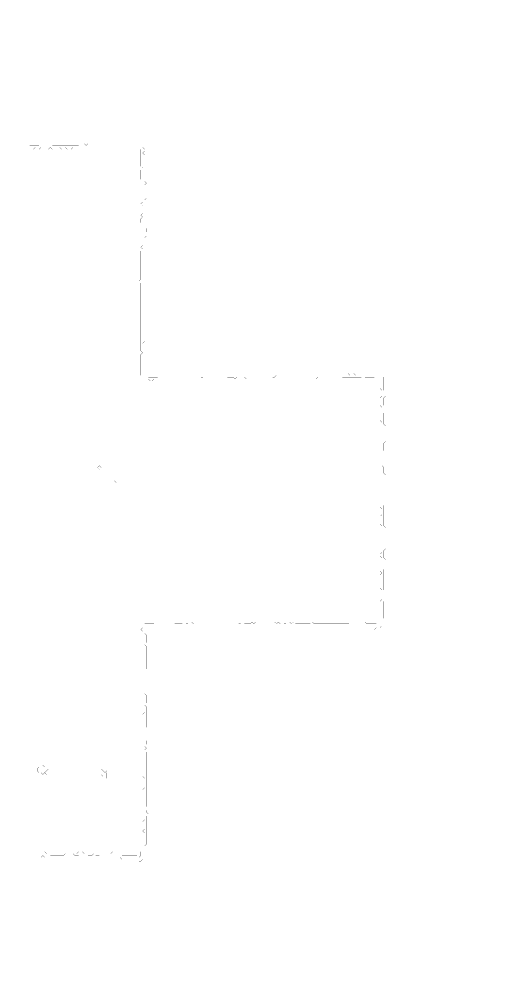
# Model space of a CAD drawing. Header units: metres. Extents: x 0 to 4857, y -4857 to 0.
# Drawn here: x 2428 to 4857, y -4857 to 0 of the extents above; entities that cross this region are included whole.
import ezdxf

# ---------------------------------------------------------------- set-up
doc = ezdxf.new("R2010")
doc.units = ezdxf.units.M
doc.layers.add('conductor', color=1, linetype='Continuous')
doc.layers.add('substrate', color=5, linetype='Continuous')

msp = doc.modelspace()

# ---------------------------------------------------------------- linework, layer by layer
at = {"layer": 'conductor', "const_width": 0.5}
msp.add_lwpolyline([(2423.5, -4210.2), (2433, -4210.2), (2442.5, -4200.7), (2452, -4200.7), (2461.5, -4200.7), (2471, -4210.2), (2480.5, -4210.2), (2490, -4210.2), (2499.5, -4200.7), (2509, -4200.7), (2518.5, -4200.7), (2528, -4200.7), (2537.5, -4200.7), (2547, -4210.2), (2556.6, -4200.7), (2566.1, -4210.2), (2575.6, -4210.2), (2585.1, -4200.7), (2594.6, -4200.7), (2604.1, -4200.7), (2613.6, -4200.7), (2623.1, -4200.7), (2632.6, -4200.7), (2642.1, -4200.7), (2651.6, -4200.7), (2661.1, -4200.7), (2670.6, -4200.7), (2680.1, -4200.7), (2689.6, -4200.7), (2699.1, -4200.7), (2708.6, -4200.7), (2718.1, -4210.2), (2727.6, -4200.7), (2737.1, -4210.2), (2746.6, -4200.7), (2756.1, -4210.2), (2756.1, -4219.7), (2765.6, -4210.2), (2775.1, -4219.7), (2784.6, -4219.7), (2794.1, -4219.7), (2803.7, -4210.2), (2813.2, -4219.7), (2822.7, -4219.7), (2832.2, -4219.7), (2841.7, -4210.2), (2851.2, -4210.2), (2860.7, -4210.2), (2870.2, -4210.2), (2879.7, -4210.2), (2889.2, -4210.2), (2898.7, -4200.7), (2908.2, -4210.2), (2917.7, -4210.2), (2927.2, -4210.2), (2936.7, -4210.2), (2946.2, -4219.7), (2955.7, -4219.7), (2965.2, -4219.7), (2974.7, -4219.7), (2984.2, -4219.7), (2993.7, -4219.7), (3003.2, -4219.7), (3012.7, -4219.7), (3022.2, -4219.7), (3031.7, -4229.2), (3041.2, -4219.7), (3041.2, -4210.2), (3041.2, -4200.7), (3050.8, -4191.2), (3050.8, -4181.7), (3050.8, -4172.2), (3050.8, -4162.7), (3050.8, -4153.2), (3050.8, -4143.7), (3050.8, -4134.2), (3050.8, -4124.7), (3050.8, -4115.2), (3060.3, -4105.7), (3050.8, -4096.2), (3060.3, -4086.7), (3050.8, -4077.2), (3050.8, -4067.7), (3050.8, -4058.2), (3050.8, -4048.7), (3060.3, -4039.2), (3060.3, -4029.7), (3060.3, -4020.2), (3060.3, -4010.6), (3060.3, -4001.1), (3060.3, -3991.6), (3060.3, -3982.1), (3060.3, -3972.6), (3060.3, -3963.1), (3050.8, -3953.6), (3050.8, -3944.1), (3050.8, -3934.6), (3050.8, -3925.1), (3050.8, -3915.6), (3050.8, -3906.1), (3050.8, -3896.6), (3050.8, -3887.1), (3060.3, -3877.6), (3060.3, -3868.1), (3060.3, -3858.6), (3060.3, -3849.1), (3060.3, -3839.6), (3060.3, -3830.1), (3050.8, -3820.6), (3050.8, -3811.1), (3060.3, -3801.6), (3060.3, -3792.1), (3050.8, -3782.6), (3050.8, -3773.1), (3050.8, -3763.5), (3050.8, -3754), (3050.8, -3744.5), (3050.8, -3735), (3050.8, -3725.5), (3050.8, -3716), (3050.8, -3706.5), (3050.8, -3697), (3050.8, -3687.5), (3050.8, -3678), (3050.8, -3668.5), (3050.8, -3659), (3050.8, -3649.5), (3050.8, -3640), (3050.8, -3630.5), (3050.8, -3621), (3041.2, -3611.5), (3050.8, -3602), (3050.8, -3592.5), (3050.8, -3583), (3050.8, -3573.5), (3050.8, -3564), (3050.8, -3554.5), (3050.8, -3545), (3050.8, -3535.5), (3050.8, -3525.9), (3050.8, -3516.4), (3050.8, -3506.9), (3060.3, -3497.4), (3050.8, -3487.9), (3050.8, -3478.4), (3050.8, -3468.9), (3050.8, -3459.4), (3050.8, -3449.9), (3050.8, -3440.4), (3050.8, -3430.9), (3050.8, -3421.4), (3050.8, -3411.9), (3050.8, -3402.4), (3050.8, -3392.9), (3050.8, -3383.4), (3050.8, -3373.9), (3041.2, -3364.4), (3050.8, -3354.9), (3050.8, -3345.4), (3050.8, -3335.9), (3050.8, -3326.4), (3050.8, -3316.9), (3050.8, -3307.4), (3050.8, -3297.9), (3050.8, -3288.4), (3050.8, -3278.8), (3050.8, -3269.3), (3050.8, -3259.8), (3050.8, -3250.3), (3050.8, -3240.8), (3050.8, -3231.3), (3050.8, -3221.8), (3050.8, -3212.3), (3050.8, -3202.8), (3050.8, -3193.3), (3050.8, -3183.8), (3050.8, -3174.3), (3050.8, -3164.8), (3050.8, -3155.3), (3050.8, -3145.8), (3050.8, -3136.3), (3050.8, -3126.8), (3050.8, -3117.3), (3050.8, -3107.8), (3050.8, -3098.3), (3050.8, -3088.8), (3041.2, -3079.3), (3050.8, -3069.8), (3050.8, -3060.3), (3060.3, -3050.8), (3069.8, -3050.8), (3079.3, -3050.8), (3088.8, -3050.8), (3098.3, -3050.8), (3107.8, -3050.8), (3117.3, -3041.2), (3126.8, -3041.2), (3136.3, -3050.8), (3145.8, -3041.2), (3155.3, -3041.2), (3164.8, -3041.2), (3174.3, -3041.2), (3183.8, -3041.2), (3193.3, -3041.2), (3202.8, -3041.2), (3212.3, -3050.8), (3221.8, -3050.8), (3231.3, -3050.8), (3240.8, -3050.8), (3250.3, -3050.8), (3259.8, -3041.2), (3269.3, -3050.8), (3278.8, -3050.8), (3288.4, -3041.2), (3297.9, -3041.2), (3307.4, -3050.8), (3316.9, -3041.2), (3326.4, -3041.2), (3335.9, -3041.2), (3345.4, -3041.2), (3354.9, -3041.2), (3364.4, -3041.2), (3373.9, -3041.2), (3383.4, -3041.2), (3392.9, -3041.2), (3402.4, -3041.2), (3411.9, -3041.2), (3421.4, -3041.2), (3430.9, -3041.2), (3440.4, -3041.2), (3449.9, -3041.2), (3459.4, -3050.8), (3468.9, -3041.2), (3478.4, -3041.2), (3487.9, -3041.2), (3497.4, -3041.2), (3506.9, -3041.2), (3516.4, -3050.8), (3525.9, -3041.2), (3535.5, -3050.8), (3545, -3050.8), (3554.5, -3041.2), (3564, -3050.8), (3573.5, -3050.8), (3583, -3050.8), (3592.5, -3050.8), (3602, -3041.2), (3611.5, -3050.8), (3621, -3041.2), (3630.5, -3041.2), (3640, -3041.2), (3649.5, -3041.2), (3659, -3041.2), (3668.5, -3041.2), (3678, -3041.2), (3687.5, -3041.2), (3697, -3041.2), (3706.5, -3041.2), (3716, -3041.2), (3725.5, -3050.8), (3735, -3041.2), (3744.5, -3050.8), (3754, -3041.2), (3763.5, -3050.8), (3773.1, -3050.8), (3782.6, -3041.2), (3792.1, -3041.2), (3801.6, -3050.8), (3811.1, -3041.2), (3820.6, -3050.8), (3830.1, -3050.8), (3839.6, -3050.8), (3849.1, -3050.8), (3858.6, -3050.8), (3868.1, -3050.8), (3877.6, -3050.8), (3887.1, -3050.8), (3896.6, -3050.8), (3906.1, -3041.2), (3915.6, -3050.8), (3925.1, -3050.8), (3934.6, -3050.8), (3944.1, -3050.8), (3953.6, -3050.8), (3963.1, -3050.8), (3972.6, -3050.8), (3982.1, -3050.8), (3991.6, -3050.8), (4001.1, -3050.8), (4010.6, -3050.8), (4020.2, -3050.8), (4029.7, -3050.8), (4039.2, -3050.8), (4048.7, -3050.8), (4058.2, -3050.8), (4067.7, -3050.8), (4077.2, -3050.8), (4086.7, -3050.8), (4096.2, -3041.2), (4105.7, -3041.2), (4115.2, -3041.2), (4124.7, -3041.2), (4134.2, -3041.2), (4143.7, -3041.2), (4153.2, -3041.2), (4162.7, -3041.2), (4172.2, -3041.2), (4181.7, -3050.8), (4191.2, -3050.8), (4200.7, -3050.8), (4210.2, -3050.8), (4219.7, -3050.8), (4229.2, -3050.8), (4238.7, -3041.2), (4248.2, -3031.7), (4248.2, -3022.2), (4248.2, -3012.7), (4248.2, -3003.2), (4248.2, -2993.7), (4248.2, -2984.2), (4248.2, -2974.7), (4248.2, -2965.2), (4248.2, -2955.7), (4248.2, -2946.2), (4248.2, -2936.7), (4257.8, -2927.2), (4257.8, -2917.7), (4257.8, -2908.2), (4257.8, -2898.7), (4257.8, -2889.2), (4257.8, -2879.7), (4248.2, -2870.2), (4248.2, -2860.7), (4248.2, -2851.2), (4248.2, -2841.7), (4248.2, -2832.2), (4248.2, -2822.7), (4248.2, -2813.2), (4248.2, -2803.7), (4257.8, -2794.1), (4248.2, -2784.6), (4257.8, -2775.1), (4257.8, -2765.6), (4257.8, -2756.1), (4257.8, -2746.6), (4257.8, -2737.1), (4257.8, -2727.6), (4257.8, -2718.1), (4248.2, -2708.6), (4248.2, -2699.1), (4257.8, -2689.6), (4257.8, -2680.1), (4257.8, -2670.6), (4257.8, -2661.1), (4257.8, -2651.6), (4257.8, -2642.1), (4257.8, -2632.6), (4257.8, -2623.1), (4257.8, -2613.6), (4257.8, -2604.1), (4257.8, -2594.6), (4257.8, -2585.1), (4257.8, -2575.6), (4257.8, -2566.1), (4257.8, -2556.6), (4248.2, -2547), (4248.2, -2537.5), (4248.2, -2528), (4248.2, -2518.5), (4248.2, -2509), (4257.8, -2499.5), (4257.8, -2490), (4257.8, -2480.5), (4257.8, -2471), (4248.2, -2461.5), (4257.8, -2452), (4257.8, -2442.5), (4257.8, -2433), (4257.8, -2423.5), (4257.8, -2414), (4257.8, -2404.5), (4257.8, -2395), (4257.8, -2385.5), (4257.8, -2376), (4257.8, -2366.5), (4257.8, -2357), (4257.8, -2347.5), (4257.8, -2338), (4257.8, -2328.5), (4257.8, -2319), (4257.8, -2309.4), (4257.8, -2299.9), (4257.8, -2290.4), (4248.2, -2280.9), (4248.2, -2271.4), (4248.2, -2261.9), (4248.2, -2252.4), (4248.2, -2242.9), (4248.2, -2233.4), (4238.7, -2223.9), (4248.2, -2214.4), (4248.2, -2204.9), (4248.2, -2195.4), (4248.2, -2185.9), (4248.2, -2176.4), (4248.2, -2166.9), (4248.2, -2157.4), (4248.2, -2147.9), (4248.2, -2138.4), (4257.8, -2128.9), (4257.8, -2119.4), (4257.8, -2109.9), (4257.8, -2100.4), (4257.8, -2090.9), (4257.8, -2081.4), (4257.8, -2071.9), (4257.8, -2062.3), (4257.8, -2052.8), (4257.8, -2043.3), (4257.8, -2033.8), (4248.2, -2024.3), (4248.2, -2014.8), (4248.2, -2005.3), (4248.2, -1995.8), (4257.8, -1986.3), (4257.8, -1976.8), (4257.8, -1967.3), (4257.8, -1957.8), (4248.2, -1948.3), (4248.2, -1938.8), (4248.2, -1929.3), (4248.2, -1919.8), (4248.2, -1910.3), (4257.8, -1900.8), (4257.8, -1891.3), (4257.8, -1881.8), (4257.8, -1872.3), (4248.2, -1862.8), (4248.2, -1853.3), (4248.2, -1843.8), (4248.2, -1834.3), (4248.2, -1824.8), (4248.2, -1815.2), (4238.7, -1805.7), (4229.2, -1796.2), (4219.7, -1805.7), (4210.2, -1805.7), (4200.7, -1805.7), (4191.2, -1805.7), (4181.7, -1805.7), (4172.2, -1805.7), (4162.7, -1815.2), (4153.2, -1805.7), (4143.7, -1805.7), (4134.2, -1805.7), (4124.7, -1805.7), (4115.2, -1805.7), (4105.7, -1805.7), (4096.2, -1805.7), (4086.7, -1805.7), (4077.2, -1805.7), (4067.7, -1805.7), (4058.2, -1805.7), (4048.7, -1815.2), (4039.2, -1815.2), (4029.7, -1815.2), (4020.2, -1815.2), (4010.6, -1815.2), (4001.1, -1815.2), (3991.6, -1815.2), (3982.1, -1815.2), (3972.6, -1815.2), (3963.1, -1815.2), (3953.6, -1815.2), (3944.1, -1815.2), (3934.6, -1805.7), (3925.1, -1815.2), (3915.6, -1815.2), (3906.1, -1815.2), (3896.6, -1815.2), (3887.1, -1815.2), (3877.6, -1815.2), (3868.1, -1815.2), (3858.6, -1815.2), (3849.1, -1815.2), (3839.6, -1815.2), (3830.1, -1815.2), (3820.6, -1815.2), (3811.1, -1815.2), (3801.6, -1815.2), (3792.1, -1815.2), (3782.6, -1815.2), (3773.1, -1815.2), (3763.5, -1815.2), (3754, -1815.2), (3744.5, -1815.2), (3735, -1815.2), (3725.5, -1815.2), (3716, -1815.2), (3706.5, -1815.2), (3697, -1815.2), (3687.5, -1815.2), (3678, -1815.2), (3668.5, -1815.2), (3659, -1815.2), (3649.5, -1815.2), (3640, -1815.2), (3630.5, -1815.2), (3621, -1815.2), (3611.5, -1815.2), (3602, -1815.2), (3592.5, -1815.2), (3583, -1815.2), (3573.5, -1815.2), (3564, -1805.7), (3554.5, -1815.2), (3545, -1805.7), (3535.5, -1815.2), (3525.9, -1805.7), (3516.4, -1815.2), (3506.9, -1805.7), (3497.4, -1805.7), (3487.9, -1805.7), (3478.4, -1805.7), (3468.9, -1815.2), (3459.4, -1805.7), (3449.9, -1815.2), (3440.4, -1815.2), (3430.9, -1815.2), (3421.4, -1815.2), (3411.9, -1815.2), (3402.4, -1815.2), (3392.9, -1815.2), (3383.4, -1815.2), (3373.9, -1815.2), (3364.4, -1815.2), (3354.9, -1805.7), (3345.4, -1805.7), (3335.9, -1815.2), (3326.4, -1805.7), (3316.9, -1815.2), (3307.4, -1815.2), (3297.9, -1815.2), (3288.4, -1815.2), (3278.8, -1815.2), (3269.3, -1815.2), (3259.8, -1815.2), (3250.3, -1815.2), (3240.8, -1815.2), (3231.3, -1815.2), (3221.8, -1815.2), (3212.3, -1815.2), (3202.8, -1815.2), (3193.3, -1815.2), (3183.8, -1815.2), (3174.3, -1815.2), (3164.8, -1815.2), (3155.3, -1815.2), (3145.8, -1815.2), (3136.3, -1815.2), (3126.8, -1815.2), (3117.3, -1815.2), (3107.8, -1815.2), (3098.3, -1824.8), (3088.8, -1824.8), (3079.3, -1815.2), (3069.8, -1815.2), (3060.3, -1815.2), (3050.8, -1805.7), (3041.2, -1796.2), (3041.2, -1786.7), (3041.2, -1777.2), (3041.2, -1767.7), (3041.2, -1758.2), (3041.2, -1748.7), (3041.2, -1739.2), (3041.2, -1729.7), (3041.2, -1720.2), (3041.2, -1710.7), (3041.2, -1701.2), (3041.2, -1691.7), (3050.8, -1682.2), (3041.2, -1672.7), (3041.2, -1663.2), (3041.2, -1653.7), (3041.2, -1644.2), (3041.2, -1634.7), (3041.2, -1625.2), (3041.2, -1615.7), (3041.2, -1606.2), (3041.2, -1596.7), (3041.2, -1587.2), (3041.2, -1577.6), (3041.2, -1568.1), (3041.2, -1558.6), (3041.2, -1549.1), (3041.2, -1539.6), (3041.2, -1530.1), (3041.2, -1520.6), (3041.2, -1511.1), (3041.2, -1501.6), (3041.2, -1492.1), (3041.2, -1482.6), (3041.2, -1473.1), (3041.2, -1463.6), (3041.2, -1454.1), (3041.2, -1444.6), (3041.2, -1435.1), (3041.2, -1425.6), (3041.2, -1416.1), (3041.2, -1406.6), (3041.2, -1397.1), (3041.2, -1387.6), (3041.2, -1378.1), (3041.2, -1368.6), (3041.2, -1359.1), (3041.2, -1349.6), (3041.2, -1340.1), (3041.2, -1330.5), (3031.7, -1321), (3041.2, -1311.5), (3041.2, -1302), (3041.2, -1292.5), (3041.2, -1283), (3041.2, -1273.5), (3041.2, -1264), (3041.2, -1254.5), (3041.2, -1245), (3041.2, -1235.5), (3041.2, -1226), (3041.2, -1216.5), (3041.2, -1207), (3041.2, -1197.5), (3041.2, -1188), (3041.2, -1178.5), (3041.2, -1169), (3050.8, -1159.5), (3041.2, -1150), (3050.8, -1140.5), (3050.8, -1131), (3050.8, -1121.5), (3050.8, -1112), (3050.8, -1102.5), (3050.8, -1092.9), (3050.8, -1083.4), (3050.8, -1073.9), (3050.8, -1064.4), (3050.8, -1054.9), (3050.8, -1045.4), (3050.8, -1035.9), (3041.2, -1026.4), (3041.2, -1016.9), (3041.2, -1007.4), (3050.8, -997.9), (3041.2, -988.4), (3050.8, -978.9), (3050.8, -969.4), (3050.8, -959.9), (3041.2, -950.4), (3050.8, -940.9), (3041.2, -931.4), (3050.8, -921.9), (3050.8, -912.4), (3050.8, -902.9), (3050.8, -893.4), (3050.8, -883.9), (3050.8, -874.4), (3041.2, -864.9), (3050.8, -855.4), (3050.8, -845.8), (3050.8, -836.3), (3050.8, -826.8), (3050.8, -817.3), (3041.2, -807.8), (3041.2, -798.3), (3041.2, -788.8), (3041.2, -779.3), (3041.2, -769.8), (3041.2, -760.3), (3050.8, -750.8), (3041.2, -741.3), (3041.2, -731.8), (3041.2, -722.3), (3041.2, -712.8), (3041.2, -703.3), (3041.2, -693.8), (3041.2, -684.3), (3041.2, -674.8), (3041.2, -665.3), (3041.2, -655.8), (3031.7, -646.3), (3022.2, -646.3), (3012.7, -646.3), (3003.2, -646.3), (2993.7, -646.3), (2984.2, -646.3), (2974.7, -646.3), (2965.2, -646.3), (2955.7, -646.3), (2946.2, -646.3), (2936.7, -646.3), (2927.2, -646.3), (2917.7, -646.3), (2908.2, -646.3), (2898.7, -646.3), (2889.2, -646.3), (2879.7, -646.3), (2870.2, -646.3), (2860.7, -646.3), (2851.2, -646.3), (2841.7, -646.3), (2832.2, -646.3), (2822.7, -646.3), (2813.2, -646.3), (2803.7, -646.3), (2794.1, -646.3), (2784.6, -646.3), (2775.1, -646.3), (2765.6, -646.3), (2756.1, -646.3), (2746.6, -646.3), (2737.1, -646.3), (2727.6, -646.3), (2718.1, -646.3), (2708.6, -646.3), (2699.1, -646.3), (2689.6, -655.8), (2680.1, -655.8), (2670.6, -655.8), (2661.1, -646.3), (2651.6, -655.8), (2642.1, -655.8), (2632.6, -646.3), (2623.1, -655.8), (2613.6, -655.8), (2604.1, -655.8), (2594.6, -655.8), (2585.1, -646.3), (2575.6, -655.8), (2566.1, -646.3), (2556.6, -646.3), (2547, -646.3), (2537.5, -646.3), (2528, -655.8), (2518.5, -646.3), (2509, -646.3), (2499.5, -655.8), (2490, -646.3), (2480.5, -646.3), (2471, -646.3), (2461.5, -646.3), (2452, -646.3), (2442.5, -646.3), (2433, -646.3), (2423.5, -646.3)], dxfattribs=at)
for points in [[(3202.8, -2033.8), (3212.3, -2024.3), (3221.8, -2033.8), (3212.3, -2043.3)], [(2822.7, -2261.9), (2832.2, -2252.4), (2841.7, -2261.9), (2832.2, -2271.4)], [(2898.7, -2338), (2908.2, -2328.5), (2917.7, -2338), (2908.2, -2347.5)], [(2537.5, -3773.1), (2547, -3763.5), (2556.6, -3773.1), (2556.6, -3782.6), (2556.6, -3792.1), (2556.6, -3801.6), (2547, -3811.1), (2537.5, -3801.6), (2528, -3801.6), (2518.5, -3792.1), (2518.5, -3782.6), (2528, -3773.1)], [(2556.6, -3782.6), (2566.1, -3773.1), (2575.6, -3782.6), (2566.1, -3792.1)], [(2832.2, -3792.1), (2841.7, -3782.6), (2851.2, -3792.1), (2841.7, -3801.6)], [(2556.6, -3801.6), (2566.1, -3792.1), (2575.6, -3801.6), (2566.1, -3811.1)], [(2841.7, -3801.6), (2851.2, -3792.1), (2860.7, -3801.6), (2870.2, -3792.1), (2879.7, -3801.6), (2879.7, -3811.1), (2889.2, -3820.6), (2889.2, -3830.1), (2889.2, -3839.6), (2879.7, -3849.1), (2870.2, -3849.1), (2860.7, -3839.6), (2860.7, -3830.1), (2860.7, -3820.6), (2851.2, -3820.6), (2841.7, -3811.1)]]:
    msp.add_lwpolyline(points, close=True, dxfattribs=at)
at = {"layer": 'substrate', "const_width": 0.5}
for points in [[(2423.5, -4856.5), (2433, -4856.5), (2442.5, -4856.5), (2452, -4856.5), (2461.5, -4856.5), (2471, -4856.5), (2480.5, -4856.5), (2490, -4856.5), (2499.5, -4856.5), (2509, -4856.5), (2518.5, -4856.5), (2528, -4856.5), (2537.5, -4856.5), (2547, -4856.5), (2556.6, -4856.5), (2566.1, -4856.5), (2575.6, -4856.5), (2585.1, -4856.5), (2594.6, -4856.5), (2604.1, -4856.5), (2613.6, -4856.5), (2623.1, -4856.5), (2632.6, -4856.5), (2642.1, -4856.5), (2651.6, -4856.5), (2661.1, -4856.5), (2670.6, -4856.5), (2680.1, -4856.5), (2689.6, -4856.5), (2699.1, -4856.5), (2708.6, -4856.5), (2718.1, -4856.5), (2727.6, -4856.5), (2737.1, -4856.5), (2746.6, -4856.5), (2756.1, -4856.5), (2765.6, -4856.5), (2775.1, -4856.5), (2784.6, -4856.5), (2794.1, -4856.5), (2803.7, -4856.5), (2813.2, -4856.5), (2822.7, -4856.5), (2832.2, -4856.5), (2841.7, -4856.5), (2851.2, -4856.5), (2860.7, -4856.5), (2870.2, -4856.5), (2879.7, -4856.5), (2889.2, -4856.5), (2898.7, -4856.5), (2908.2, -4856.5), (2917.7, -4856.5), (2927.2, -4856.5), (2936.7, -4856.5), (2946.2, -4856.5), (2955.7, -4856.5), (2965.2, -4856.5), (2974.7, -4856.5), (2984.2, -4856.5), (2993.7, -4856.5), (3003.2, -4856.5), (3012.7, -4856.5), (3022.2, -4856.5), (3031.7, -4856.5), (3041.2, -4856.5), (3050.8, -4856.5), (3060.3, -4856.5), (3069.8, -4856.5), (3079.3, -4856.5), (3088.8, -4856.5), (3098.3, -4856.5), (3107.8, -4856.5), (3117.3, -4856.5), (3126.8, -4856.5), (3136.3, -4856.5), (3145.8, -4856.5), (3155.3, -4856.5), (3164.8, -4856.5), (3174.3, -4856.5), (3183.8, -4856.5), (3193.3, -4856.5), (3202.8, -4856.5), (3212.3, -4856.5), (3221.8, -4856.5), (3231.3, -4856.5), (3240.8, -4856.5), (3250.3, -4856.5), (3259.8, -4856.5), (3269.3, -4856.5), (3278.8, -4856.5), (3288.4, -4856.5), (3297.9, -4856.5), (3307.4, -4856.5), (3316.9, -4856.5), (3326.4, -4856.5), (3335.9, -4856.5), (3345.4, -4856.5), (3354.9, -4856.5), (3364.4, -4856.5), (3373.9, -4856.5), (3383.4, -4856.5), (3392.9, -4856.5), (3402.4, -4856.5), (3411.9, -4856.5), (3421.4, -4856.5), (3430.9, -4856.5), (3440.4, -4856.5), (3449.9, -4856.5), (3459.4, -4856.5), (3468.9, -4856.5), (3478.4, -4856.5), (3487.9, -4856.5), (3497.4, -4856.5), (3506.9, -4856.5), (3516.4, -4856.5), (3525.9, -4856.5), (3535.5, -4856.5), (3545, -4856.5), (3554.5, -4856.5), (3564, -4856.5), (3573.5, -4856.5), (3583, -4856.5), (3592.5, -4856.5), (3602, -4856.5), (3611.5, -4856.5), (3621, -4856.5), (3630.5, -4856.5), (3640, -4856.5), (3649.5, -4856.5), (3659, -4856.5), (3668.5, -4856.5), (3678, -4856.5), (3687.5, -4856.5), (3697, -4856.5), (3706.5, -4856.5), (3716, -4856.5), (3725.5, -4856.5), (3735, -4856.5), (3744.5, -4856.5), (3754, -4856.5), (3763.5, -4856.5), (3773.1, -4856.5), (3782.6, -4856.5), (3792.1, -4856.5), (3801.6, -4856.5), (3811.1, -4856.5), (3820.6, -4856.5), (3830.1, -4856.5), (3839.6, -4856.5), (3849.1, -4856.5), (3858.6, -4856.5), (3868.1, -4856.5), (3877.6, -4856.5), (3887.1, -4856.5), (3896.6, -4856.5), (3906.1, -4856.5), (3915.6, -4856.5), (3925.1, -4856.5), (3934.6, -4856.5), (3944.1, -4856.5), (3953.6, -4856.5), (3963.1, -4856.5), (3972.6, -4856.5), (3982.1, -4856.5), (3991.6, -4856.5), (4001.1, -4856.5), (4010.6, -4856.5), (4020.2, -4856.5), (4029.7, -4856.5), (4039.2, -4856.5), (4048.7, -4856.5), (4058.2, -4856.5), (4067.7, -4856.5), (4077.2, -4856.5), (4086.7, -4856.5), (4096.2, -4856.5), (4105.7, -4856.5), (4115.2, -4856.5), (4124.7, -4856.5), (4134.2, -4856.5), (4143.7, -4856.5), (4153.2, -4856.5), (4162.7, -4856.5), (4172.2, -4856.5), (4181.7, -4856.5), (4191.2, -4856.5), (4200.7, -4856.5), (4210.2, -4856.5), (4219.7, -4856.5), (4229.2, -4856.5), (4238.7, -4856.5), (4248.2, -4856.5), (4257.8, -4856.5), (4267.3, -4856.5), (4276.8, -4856.5), (4286.3, -4856.5), (4295.8, -4856.5), (4305.3, -4856.5), (4314.8, -4856.5), (4324.3, -4856.5), (4333.8, -4856.5), (4343.3, -4856.5), (4352.8, -4856.5), (4362.3, -4856.5), (4371.8, -4856.5), (4381.3, -4856.5), (4390.8, -4856.5), (4400.3, -4856.5), (4409.8, -4856.5), (4419.3, -4856.5), (4428.8, -4856.5), (4438.3, -4856.5), (4447.8, -4856.5), (4457.3, -4856.5), (4466.8, -4856.5), (4476.3, -4856.5), (4485.8, -4856.5), (4495.3, -4856.5), (4504.9, -4856.5), (4514.4, -4856.5), (4523.9, -4856.5), (4533.4, -4856.5), (4542.9, -4856.5), (4552.4, -4856.5), (4561.9, -4856.5), (4571.4, -4856.5), (4580.9, -4856.5), (4590.4, -4856.5), (4599.9, -4856.5), (4609.4, -4856.5), (4618.9, -4856.5), (4628.4, -4856.5), (4637.9, -4856.5), (4647.4, -4856.5), (4656.9, -4856.5), (4666.4, -4856.5), (4675.9, -4856.5), (4685.4, -4856.5), (4694.9, -4856.5), (4704.4, -4856.5), (4713.9, -4856.5), (4723.4, -4856.5), (4732.9, -4856.5), (4742.4, -4856.5), (4752, -4856.5), (4761.5, -4856.5), (4771, -4856.5), (4780.5, -4856.5), (4790, -4856.5), (4799.5, -4856.5), (4809, -4856.5), (4818.5, -4856.5), (4828, -4856.5), (4837.5, -4856.5), (4847, -4856.5), (4856.5, -4856.5), (4856.5, -4847), (4856.5, -4837.5), (4856.5, -4828), (4856.5, -4818.5), (4856.5, -4809), (4856.5, -4799.5), (4856.5, -4790), (4856.5, -4780.5), (4856.5, -4771), (4856.5, -4761.5), (4856.5, -4752), (4856.5, -4742.4), (4856.5, -4732.9), (4856.5, -4723.4), (4856.5, -4713.9), (4856.5, -4704.4), (4856.5, -4694.9), (4856.5, -4685.4), (4856.5, -4675.9), (4856.5, -4666.4), (4856.5, -4656.9), (4856.5, -4647.4), (4856.5, -4637.9), (4856.5, -4628.4), (4856.5, -4618.9), (4856.5, -4609.4), (4856.5, -4599.9), (4856.5, -4590.4), (4856.5, -4580.9), (4856.5, -4571.4), (4856.5, -4561.9), (4856.5, -4552.4), (4856.5, -4542.9), (4856.5, -4533.4), (4856.5, -4523.9), (4856.5, -4514.4), (4856.5, -4504.9), (4856.5, -4495.3), (4856.5, -4485.8), (4856.5, -4476.3), (4856.5, -4466.8), (4856.5, -4457.3), (4856.5, -4447.8), (4856.5, -4438.3), (4856.5, -4428.8), (4856.5, -4419.3), (4856.5, -4409.8), (4856.5, -4400.3), (4856.5, -4390.8), (4856.5, -4381.3), (4856.5, -4371.8), (4856.5, -4362.3), (4856.5, -4352.8), (4856.5, -4343.3), (4856.5, -4333.8), (4856.5, -4324.3), (4856.5, -4314.8), (4856.5, -4305.3), (4856.5, -4295.8), (4856.5, -4286.3), (4856.5, -4276.8), (4856.5, -4267.3), (4856.5, -4257.8), (4856.5, -4248.2), (4856.5, -4238.7), (4856.5, -4229.2), (4856.5, -4219.7), (4856.5, -4210.2), (4856.5, -4200.7), (4856.5, -4191.2), (4856.5, -4181.7), (4856.5, -4172.2), (4856.5, -4162.7), (4856.5, -4153.2), (4856.5, -4143.7), (4856.5, -4134.2), (4856.5, -4124.7), (4856.5, -4115.2), (4856.5, -4105.7), (4856.5, -4096.2), (4856.5, -4086.7), (4856.5, -4077.2), (4856.5, -4067.7), (4856.5, -4058.2), (4856.5, -4048.7), (4856.5, -4039.2), (4856.5, -4029.7), (4856.5, -4020.2), (4856.5, -4010.6), (4856.5, -4001.1), (4856.5, -3991.6), (4856.5, -3982.1), (4856.5, -3972.6), (4856.5, -3963.1), (4856.5, -3953.6), (4856.5, -3944.1), (4856.5, -3934.6), (4856.5, -3925.1), (4856.5, -3915.6), (4856.5, -3906.1), (4856.5, -3896.6), (4856.5, -3887.1), (4856.5, -3877.6), (4856.5, -3868.1), (4856.5, -3858.6), (4856.5, -3849.1), (4856.5, -3839.6), (4856.5, -3830.1), (4856.5, -3820.6), (4856.5, -3811.1), (4856.5, -3801.6), (4856.5, -3792.1), (4856.5, -3782.6), (4856.5, -3773.1), (4856.5, -3763.5), (4856.5, -3754), (4856.5, -3744.5), (4856.5, -3735), (4856.5, -3725.5), (4856.5, -3716), (4856.5, -3706.5), (4856.5, -3697), (4856.5, -3687.5), (4856.5, -3678), (4856.5, -3668.5), (4856.5, -3659), (4856.5, -3649.5), (4856.5, -3640), (4856.5, -3630.5), (4856.5, -3621), (4856.5, -3611.5), (4856.5, -3602), (4856.5, -3592.5), (4856.5, -3583), (4856.5, -3573.5), (4856.5, -3564), (4856.5, -3554.5), (4856.5, -3545), (4856.5, -3535.5), (4856.5, -3525.9), (4856.5, -3516.4), (4856.5, -3506.9), (4856.5, -3497.4), (4856.5, -3487.9), (4856.5, -3478.4), (4856.5, -3468.9), (4856.5, -3459.4), (4856.5, -3449.9), (4856.5, -3440.4), (4856.5, -3430.9), (4856.5, -3421.4), (4856.5, -3411.9), (4856.5, -3402.4), (4856.5, -3392.9), (4856.5, -3383.4), (4856.5, -3373.9), (4856.5, -3364.4), (4856.5, -3354.9), (4856.5, -3345.4), (4856.5, -3335.9), (4856.5, -3326.4), (4856.5, -3316.9), (4856.5, -3307.4), (4856.5, -3297.9), (4856.5, -3288.4), (4856.5, -3278.8), (4856.5, -3269.3), (4856.5, -3259.8), (4856.5, -3250.3), (4856.5, -3240.8), (4856.5, -3231.3), (4856.5, -3221.8), (4856.5, -3212.3), (4856.5, -3202.8), (4856.5, -3193.3), (4856.5, -3183.8), (4856.5, -3174.3), (4856.5, -3164.8), (4856.5, -3155.3), (4856.5, -3145.8), (4856.5, -3136.3), (4856.5, -3126.8), (4856.5, -3117.3), (4856.5, -3107.8), (4856.5, -3098.3), (4856.5, -3088.8), (4856.5, -3079.3), (4856.5, -3069.8), (4856.5, -3060.3), (4856.5, -3050.8), (4856.5, -3041.2), (4856.5, -3031.7), (4856.5, -3022.2), (4856.5, -3012.7), (4856.5, -3003.2), (4856.5, -2993.7), (4856.5, -2984.2), (4856.5, -2974.7), (4856.5, -2965.2), (4856.5, -2955.7), (4856.5, -2946.2), (4856.5, -2936.7), (4856.5, -2927.2), (4856.5, -2917.7), (4856.5, -2908.2), (4856.5, -2898.7), (4856.5, -2889.2), (4856.5, -2879.7), (4856.5, -2870.2), (4856.5, -2860.7), (4856.5, -2851.2), (4856.5, -2841.7), (4856.5, -2832.2), (4856.5, -2822.7), (4856.5, -2813.2), (4856.5, -2803.7), (4856.5, -2794.1), (4856.5, -2784.6), (4856.5, -2775.1), (4856.5, -2765.6), (4856.5, -2756.1), (4856.5, -2746.6), (4856.5, -2737.1), (4856.5, -2727.6), (4856.5, -2718.1), (4856.5, -2708.6), (4856.5, -2699.1), (4856.5, -2689.6), (4856.5, -2680.1), (4856.5, -2670.6), (4856.5, -2661.1), (4856.5, -2651.6), (4856.5, -2642.1), (4856.5, -2632.6), (4856.5, -2623.1), (4856.5, -2613.6), (4856.5, -2604.1), (4856.5, -2594.6), (4856.5, -2585.1), (4856.5, -2575.6), (4856.5, -2566.1), (4856.5, -2556.6), (4856.5, -2547), (4856.5, -2537.5), (4856.5, -2528), (4856.5, -2518.5), (4856.5, -2509), (4856.5, -2499.5), (4856.5, -2490), (4856.5, -2480.5), (4856.5, -2471), (4856.5, -2461.5), (4856.5, -2452), (4856.5, -2442.5), (4856.5, -2433), (4856.5, -2423.5), (4856.5, -2414), (4856.5, -2404.5), (4856.5, -2395), (4856.5, -2385.5), (4856.5, -2376), (4856.5, -2366.5), (4856.5, -2357), (4856.5, -2347.5), (4856.5, -2338), (4856.5, -2328.5), (4856.5, -2319), (4856.5, -2309.4), (4856.5, -2299.9), (4856.5, -2290.4), (4856.5, -2280.9), (4856.5, -2271.4), (4856.5, -2261.9), (4856.5, -2252.4), (4856.5, -2242.9), (4856.5, -2233.4), (4856.5, -2223.9), (4856.5, -2214.4), (4856.5, -2204.9), (4856.5, -2195.4), (4856.5, -2185.9), (4856.5, -2176.4), (4856.5, -2166.9), (4856.5, -2157.4), (4856.5, -2147.9), (4856.5, -2138.4), (4856.5, -2128.9), (4856.5, -2119.4), (4856.5, -2109.9), (4856.5, -2100.4), (4856.5, -2090.9), (4856.5, -2081.4), (4856.5, -2071.9), (4856.5, -2062.3), (4856.5, -2052.8), (4856.5, -2043.3), (4856.5, -2033.8), (4856.5, -2024.3), (4856.5, -2014.8), (4856.5, -2005.3), (4856.5, -1995.8), (4856.5, -1986.3), (4856.5, -1976.8), (4856.5, -1967.3), (4856.5, -1957.8), (4856.5, -1948.3), (4856.5, -1938.8), (4856.5, -1929.3), (4856.5, -1919.8), (4856.5, -1910.3), (4856.5, -1900.8), (4856.5, -1891.3), (4856.5, -1881.8), (4856.5, -1872.3), (4856.5, -1862.8), (4856.5, -1853.3), (4856.5, -1843.8), (4856.5, -1834.3), (4856.5, -1824.8), (4856.5, -1815.2), (4856.5, -1805.7), (4856.5, -1796.2), (4856.5, -1786.7), (4856.5, -1777.2), (4856.5, -1767.7), (4856.5, -1758.2), (4856.5, -1748.7), (4856.5, -1739.2), (4856.5, -1729.7), (4856.5, -1720.2), (4856.5, -1710.7), (4856.5, -1701.2), (4856.5, -1691.7), (4856.5, -1682.2), (4856.5, -1672.7), (4856.5, -1663.2), (4856.5, -1653.7), (4856.5, -1644.2), (4856.5, -1634.7), (4856.5, -1625.2), (4856.5, -1615.7), (4856.5, -1606.2), (4856.5, -1596.7), (4856.5, -1587.2), (4856.5, -1577.6), (4856.5, -1568.1), (4856.5, -1558.6), (4856.5, -1549.1), (4856.5, -1539.6), (4856.5, -1530.1), (4856.5, -1520.6), (4856.5, -1511.1), (4856.5, -1501.6), (4856.5, -1492.1), (4856.5, -1482.6), (4856.5, -1473.1), (4856.5, -1463.6), (4856.5, -1454.1), (4856.5, -1444.6), (4856.5, -1435.1), (4856.5, -1425.6), (4856.5, -1416.1), (4856.5, -1406.6), (4856.5, -1397.1), (4856.5, -1387.6), (4856.5, -1378.1), (4856.5, -1368.6), (4856.5, -1359.1), (4856.5, -1349.6), (4856.5, -1340.1), (4856.5, -1330.5), (4856.5, -1321), (4856.5, -1311.5), (4856.5, -1302), (4856.5, -1292.5), (4856.5, -1283), (4856.5, -1273.5), (4856.5, -1264), (4856.5, -1254.5), (4856.5, -1245), (4856.5, -1235.5), (4856.5, -1226), (4856.5, -1216.5), (4856.5, -1207), (4856.5, -1197.5), (4856.5, -1188), (4856.5, -1178.5), (4856.5, -1169), (4856.5, -1159.5), (4856.5, -1150), (4856.5, -1140.5), (4856.5, -1131), (4856.5, -1121.5), (4856.5, -1112), (4856.5, -1102.5), (4856.5, -1092.9), (4856.5, -1083.4), (4856.5, -1073.9), (4856.5, -1064.4), (4856.5, -1054.9), (4856.5, -1045.4), (4856.5, -1035.9), (4856.5, -1026.4), (4856.5, -1016.9), (4856.5, -1007.4), (4856.5, -997.9), (4856.5, -988.4), (4856.5, -978.9), (4856.5, -969.4), (4856.5, -959.9), (4856.5, -950.4), (4856.5, -940.9), (4856.5, -931.4), (4856.5, -921.9), (4856.5, -912.4), (4856.5, -902.9), (4856.5, -893.4), (4856.5, -883.9), (4856.5, -874.4), (4856.5, -864.9), (4856.5, -855.4), (4856.5, -845.8), (4856.5, -836.3), (4856.5, -826.8), (4856.5, -817.3), (4856.5, -807.8), (4856.5, -798.3), (4856.5, -788.8), (4856.5, -779.3), (4856.5, -769.8), (4856.5, -760.3), (4856.5, -750.8), (4856.5, -741.3), (4856.5, -731.8), (4856.5, -722.3), (4856.5, -712.8), (4856.5, -703.3), (4856.5, -693.8), (4856.5, -684.3), (4856.5, -674.8), (4856.5, -665.3), (4856.5, -655.8), (4856.5, -646.3), (4856.5, -636.8), (4856.5, -627.3), (4856.5, -617.8), (4856.5, -608.2), (4856.5, -598.7), (4856.5, -589.2), (4856.5, -579.7), (4856.5, -570.2), (4856.5, -560.7), (4856.5, -551.2), (4856.5, -541.7), (4856.5, -532.2), (4856.5, -522.7), (4856.5, -513.2), (4856.5, -503.7), (4856.5, -494.2), (4856.5, -484.7), (4856.5, -475.2), (4856.5, -465.7), (4856.5, -456.2), (4856.5, -446.7), (4856.5, -437.2), (4856.5, -427.7), (4856.5, -418.2), (4856.5, -408.7), (4856.5, -399.2), (4856.5, -389.7), (4856.5, -380.2), (4856.5, -370.7), (4856.5, -361.1), (4856.5, -351.6), (4856.5, -342.1), (4856.5, -332.6), (4856.5, -323.1), (4856.5, -313.6), (4856.5, -304.1), (4856.5, -294.6), (4856.5, -285.1), (4856.5, -275.6), (4856.5, -266.1), (4856.5, -256.6), (4856.5, -247.1), (4856.5, -237.6), (4856.5, -228.1), (4856.5, -218.6), (4856.5, -209.1), (4856.5, -199.6), (4856.5, -190.1), (4856.5, -180.6), (4856.5, -171.1), (4856.5, -161.6), (4856.5, -152.1), (4856.5, -142.6), (4856.5, -133.1), (4856.5, -123.6), (4856.5, -114), (4856.5, -104.5), (4856.5, -95), (4856.5, -85.5), (4856.5, -76), (4856.5, -66.5), (4856.5, -57), (4856.5, -47.5), (4856.5, -38), (4856.5, -28.5), (4856.5, -19), (4856.5, -9.5), (4856.5, 0), (4847, 0), (4837.5, 0), (4828, 0), (4818.5, 0), (4809, 0), (4799.5, 0), (4790, 0), (4780.5, 0), (4771, 0), (4761.5, 0), (4752, 0), (4742.4, 0), (4732.9, 0), (4723.4, 0), (4713.9, 0), (4704.4, 0), (4694.9, 0), (4685.4, 0), (4675.9, 0), (4666.4, 0), (4656.9, 0), (4647.4, 0), (4637.9, 0), (4628.4, 0), (4618.9, 0), (4609.4, 0), (4599.9, 0), (4590.4, 0), (4580.9, 0), (4571.4, 0), (4561.9, 0), (4552.4, 0), (4542.9, 0), (4533.4, 0), (4523.9, 0), (4514.4, 0), (4504.9, 0), (4495.3, 0), (4485.8, 0), (4476.3, 0), (4466.8, 0), (4457.3, 0), (4447.8, 0), (4438.3, 0), (4428.8, 0), (4419.3, 0), (4409.8, 0), (4400.3, 0), (4390.8, 0), (4381.3, 0), (4371.8, 0), (4362.3, 0), (4352.8, 0), (4343.3, 0), (4333.8, 0), (4324.3, 0), (4314.8, 0), (4305.3, 0), (4295.8, 0), (4286.3, 0), (4276.8, 0), (4267.3, 0), (4257.8, 0), (4248.2, 0), (4238.7, 0), (4229.2, 0), (4219.7, 0), (4210.2, 0), (4200.7, 0), (4191.2, 0), (4181.7, 0), (4172.2, 0), (4162.7, 0), (4153.2, 0), (4143.7, 0), (4134.2, 0), (4124.7, 0), (4115.2, 0), (4105.7, 0), (4096.2, 0), (4086.7, 0), (4077.2, 0), (4067.7, 0), (4058.2, 0), (4048.7, 0), (4039.2, 0), (4029.7, 0), (4020.2, 0), (4010.6, 0), (4001.1, 0), (3991.6, 0), (3982.1, 0), (3972.6, 0), (3963.1, 0), (3953.6, 0), (3944.1, 0), (3934.6, 0), (3925.1, 0), (3915.6, 0), (3906.1, 0), (3896.6, 0), (3887.1, 0), (3877.6, 0), (3868.1, 0), (3858.6, 0), (3849.1, 0), (3839.6, 0), (3830.1, 0), (3820.6, 0), (3811.1, 0), (3801.6, 0), (3792.1, 0), (3782.6, 0), (3773.1, 0), (3763.5, 0), (3754, 0), (3744.5, 0), (3735, 0), (3725.5, 0), (3716, 0), (3706.5, 0), (3697, 0), (3687.5, 0), (3678, 0), (3668.5, 0), (3659, 0), (3649.5, 0), (3640, 0), (3630.5, 0), (3621, 0), (3611.5, 0), (3602, 0), (3592.5, 0), (3583, 0), (3573.5, 0), (3564, 0), (3554.5, 0), (3545, 0), (3535.5, 0), (3525.9, 0), (3516.4, 0), (3506.9, 0), (3497.4, 0), (3487.9, 0), (3478.4, 0), (3468.9, 0), (3459.4, 0), (3449.9, 0), (3440.4, 0), (3430.9, 0), (3421.4, 0), (3411.9, 0), (3402.4, 0), (3392.9, 0), (3383.4, 0), (3373.9, 0), (3364.4, 0), (3354.9, 0), (3345.4, 0), (3335.9, 0), (3326.4, 0), (3316.9, 0), (3307.4, 0), (3297.9, 0), (3288.4, 0), (3278.8, 0), (3269.3, 0), (3259.8, 0), (3250.3, 0), (3240.8, 0), (3231.3, 0), (3221.8, 0), (3212.3, 0), (3202.8, 0), (3193.3, 0), (3183.8, 0), (3174.3, 0), (3164.8, 0), (3155.3, 0), (3145.8, 0), (3136.3, 0), (3126.8, 0), (3117.3, 0), (3107.8, 0), (3098.3, 0), (3088.8, 0), (3079.3, 0), (3069.8, 0), (3060.3, 0), (3050.8, 0), (3041.2, 0), (3031.7, 0), (3022.2, 0), (3012.7, 0), (3003.2, 0), (2993.7, 0), (2984.2, 0), (2974.7, 0), (2965.2, 0), (2955.7, 0), (2946.2, 0), (2936.7, 0), (2927.2, 0), (2917.7, 0), (2908.2, 0), (2898.7, 0), (2889.2, 0), (2879.7, 0), (2870.2, 0), (2860.7, 0), (2851.2, 0), (2841.7, 0), (2832.2, 0), (2822.7, 0), (2813.2, 0), (2803.7, 0), (2794.1, 0), (2784.6, 0), (2775.1, 0), (2765.6, 0), (2756.1, 0), (2746.6, 0), (2737.1, 0), (2727.6, 0), (2718.1, 0), (2708.6, 0), (2699.1, 0), (2689.6, 0), (2680.1, 0), (2670.6, 0), (2661.1, 0), (2651.6, 0), (2642.1, 0), (2632.6, 0), (2623.1, 0), (2613.6, 0), (2604.1, 0), (2594.6, 0), (2585.1, 0), (2575.6, 0), (2566.1, 0), (2556.6, 0), (2547, 0), (2537.5, 0), (2528, 0), (2518.5, 0), (2509, 0), (2499.5, 0), (2490, 0), (2480.5, 0), (2471, 0), (2461.5, 0), (2452, 0), (2442.5, 0), (2433, 0), (2423.5, 0)], [(2423.5, -627.3), (2433, -627.3), (2442.5, -627.3), (2452, -627.3), (2461.5, -627.3), (2471, -627.3), (2480.5, -636.8), (2490, -636.8), (2499.5, -636.8), (2509, -636.8), (2518.5, -636.8), (2528, -636.8), (2537.5, -627.3), (2547, -627.3), (2556.6, -627.3), (2566.1, -627.3), (2575.6, -627.3), (2585.1, -627.3), (2594.6, -636.8), (2604.1, -636.8), (2613.6, -636.8), (2623.1, -636.8), (2632.6, -636.8), (2642.1, -636.8), (2651.6, -636.8), (2661.1, -636.8), (2670.6, -636.8), (2680.1, -636.8), (2689.6, -636.8), (2699.1, -636.8), (2708.6, -636.8), (2718.1, -636.8), (2727.6, -636.8), (2737.1, -627.3), (2746.6, -627.3), (2756.1, -627.3), (2765.6, -636.8), (2775.1, -627.3), (2784.6, -627.3), (2794.1, -627.3), (2803.7, -627.3), (2813.2, -627.3), (2822.7, -627.3), (2832.2, -627.3), (2841.7, -627.3), (2851.2, -627.3), (2860.7, -627.3), (2870.2, -627.3), (2879.7, -627.3), (2889.2, -627.3), (2898.7, -627.3), (2908.2, -627.3), (2917.7, -627.3), (2927.2, -627.3), (2936.7, -627.3), (2946.2, -627.3), (2955.7, -627.3), (2965.2, -627.3), (2974.7, -627.3), (2984.2, -627.3), (2993.7, -627.3), (3003.2, -627.3), (3012.7, -627.3), (3022.2, -627.3), (3031.7, -627.3), (3041.2, -627.3), (3050.8, -636.8), (3050.8, -646.3), (3060.3, -655.8), (3060.3, -665.3), (3050.8, -674.8), (3060.3, -684.3), (3050.8, -693.8), (3050.8, -703.3), (3050.8, -712.8), (3060.3, -722.3), (3060.3, -731.8), (3060.3, -741.3), (3060.3, -750.8), (3060.3, -760.3), (3060.3, -769.8), (3060.3, -779.3), (3060.3, -788.8), (3060.3, -798.3), (3060.3, -807.8), (3060.3, -817.3), (3069.8, -826.8), (3060.3, -836.3), (3060.3, -845.8), (3060.3, -855.4), (3060.3, -864.9), (3060.3, -874.4), (3060.3, -883.9), (3060.3, -893.4), (3069.8, -902.9), (3060.3, -912.4), (3060.3, -921.9), (3060.3, -931.4), (3060.3, -940.9), (3060.3, -950.4), (3060.3, -959.9), (3060.3, -969.4), (3060.3, -978.9), (3060.3, -988.4), (3060.3, -997.9), (3060.3, -1007.4), (3060.3, -1016.9), (3060.3, -1026.4), (3060.3, -1035.9), (3060.3, -1045.4), (3069.8, -1054.9), (3069.8, -1064.4), (3069.8, -1073.9), (3060.3, -1083.4), (3069.8, -1092.9), (3060.3, -1102.5), (3069.8, -1112), (3060.3, -1121.5), (3060.3, -1131), (3060.3, -1140.5), (3060.3, -1150), (3060.3, -1159.5), (3060.3, -1169), (3060.3, -1178.5), (3060.3, -1188), (3060.3, -1197.5), (3060.3, -1207), (3060.3, -1216.5), (3060.3, -1226), (3060.3, -1235.5), (3060.3, -1245), (3060.3, -1254.5), (3060.3, -1264), (3060.3, -1273.5), (3060.3, -1283), (3060.3, -1292.5), (3060.3, -1302), (3050.8, -1311.5), (3050.8, -1321), (3050.8, -1330.5), (3050.8, -1340.1), (3060.3, -1349.6), (3060.3, -1359.1), (3060.3, -1368.6), (3060.3, -1378.1), (3060.3, -1387.6), (3060.3, -1397.1), (3060.3, -1406.6), (3060.3, -1416.1), (3060.3, -1425.6), (3060.3, -1435.1), (3060.3, -1444.6), (3060.3, -1454.1), (3060.3, -1463.6), (3060.3, -1473.1), (3060.3, -1482.6), (3060.3, -1492.1), (3060.3, -1501.6), (3060.3, -1511.1), (3060.3, -1520.6), (3060.3, -1530.1), (3060.3, -1539.6), (3060.3, -1549.1), (3060.3, -1558.6), (3060.3, -1568.1), (3060.3, -1577.6), (3060.3, -1587.2), (3060.3, -1596.7), (3060.3, -1606.2), (3060.3, -1615.7), (3060.3, -1625.2), (3050.8, -1634.7), (3060.3, -1644.2), (3060.3, -1653.7), (3060.3, -1663.2), (3060.3, -1672.7), (3060.3, -1682.2), (3060.3, -1691.7), (3060.3, -1701.2), (3060.3, -1710.7), (3060.3, -1720.2), (3060.3, -1729.7), (3060.3, -1739.2), (3060.3, -1748.7), (3060.3, -1758.2), (3060.3, -1767.7), (3060.3, -1777.2), (3060.3, -1786.7), (3060.3, -1796.2), (3069.8, -1796.2), (3079.3, -1805.7), (3088.8, -1805.7), (3098.3, -1805.7), (3107.8, -1805.7), (3117.3, -1805.7), (3126.8, -1805.7), (3136.3, -1796.2), (3145.8, -1796.2), (3155.3, -1796.2), (3164.8, -1796.2), (3174.3, -1796.2), (3183.8, -1796.2), (3193.3, -1796.2), (3202.8, -1796.2), (3212.3, -1796.2), (3221.8, -1796.2), (3231.3, -1796.2), (3240.8, -1796.2), (3250.3, -1796.2), (3259.8, -1796.2), (3269.3, -1796.2), (3278.8, -1796.2), (3288.4, -1796.2), (3297.9, -1796.2), (3307.4, -1796.2), (3316.9, -1796.2), (3326.4, -1796.2), (3335.9, -1796.2), (3345.4, -1796.2), (3354.9, -1796.2), (3364.4, -1796.2), (3373.9, -1796.2), (3383.4, -1796.2), (3392.9, -1796.2), (3402.4, -1796.2), (3411.9, -1796.2), (3421.4, -1796.2), (3430.9, -1796.2), (3440.4, -1796.2), (3449.9, -1796.2), (3459.4, -1796.2), (3468.9, -1796.2), (3478.4, -1796.2), (3487.9, -1796.2), (3497.4, -1796.2), (3506.9, -1796.2), (3516.4, -1796.2), (3525.9, -1796.2), (3535.5, -1796.2), (3545, -1796.2), (3554.5, -1796.2), (3564, -1796.2), (3573.5, -1796.2), (3583, -1796.2), (3592.5, -1796.2), (3602, -1796.2), (3611.5, -1796.2), (3621, -1796.2), (3630.5, -1796.2), (3640, -1796.2), (3649.5, -1796.2), (3659, -1796.2), (3668.5, -1796.2), (3678, -1796.2), (3687.5, -1796.2), (3697, -1796.2), (3706.5, -1805.7), (3716, -1805.7), (3725.5, -1796.2), (3735, -1796.2), (3744.5, -1796.2), (3754, -1796.2), (3763.5, -1796.2), (3773.1, -1796.2), (3782.6, -1796.2), (3792.1, -1796.2), (3801.6, -1796.2), (3811.1, -1796.2), (3820.6, -1796.2), (3830.1, -1796.2), (3839.6, -1796.2), (3849.1, -1796.2), (3858.6, -1796.2), (3868.1, -1796.2), (3877.6, -1796.2), (3887.1, -1796.2), (3896.6, -1796.2), (3906.1, -1796.2), (3915.6, -1796.2), (3925.1, -1796.2), (3934.6, -1796.2), (3944.1, -1796.2), (3953.6, -1796.2), (3963.1, -1796.2), (3972.6, -1796.2), (3982.1, -1796.2), (3991.6, -1796.2), (4001.1, -1796.2), (4010.6, -1796.2), (4020.2, -1796.2), (4029.7, -1796.2), (4039.2, -1796.2), (4048.7, -1796.2), (4058.2, -1796.2), (4067.7, -1796.2), (4077.2, -1796.2), (4086.7, -1786.7), (4096.2, -1796.2), (4105.7, -1786.7), (4115.2, -1786.7), (4124.7, -1796.2), (4134.2, -1796.2), (4143.7, -1796.2), (4153.2, -1796.2), (4162.7, -1796.2), (4172.2, -1796.2), (4181.7, -1796.2), (4191.2, -1796.2), (4200.7, -1796.2), (4210.2, -1786.7), (4219.7, -1786.7), (4229.2, -1786.7), (4238.7, -1786.7), (4248.2, -1796.2), (4257.8, -1796.2), (4267.3, -1805.7), (4267.3, -1815.2), (4267.3, -1824.8), (4267.3, -1834.3), (4267.3, -1843.8), (4267.3, -1853.3), (4267.3, -1862.8), (4267.3, -1872.3), (4276.8, -1881.8), (4276.8, -1891.3), (4276.8, -1900.8), (4267.3, -1910.3), (4267.3, -1919.8), (4267.3, -1929.3), (4267.3, -1938.8), (4267.3, -1948.3), (4276.8, -1957.8), (4276.8, -1967.3), (4276.8, -1976.8), (4267.3, -1986.3), (4267.3, -1995.8), (4267.3, -2005.3), (4267.3, -2014.8), (4267.3, -2024.3), (4267.3, -2033.8), (4267.3, -2043.3), (4276.8, -2052.8), (4276.8, -2062.3), (4276.8, -2071.9), (4276.8, -2081.4), (4276.8, -2090.9), (4276.8, -2100.4), (4276.8, -2109.9), (4276.8, -2119.4), (4276.8, -2128.9), (4267.3, -2138.4), (4267.3, -2147.9), (4267.3, -2157.4), (4267.3, -2166.9), (4267.3, -2176.4), (4257.8, -2185.9), (4257.8, -2195.4), (4257.8, -2204.9), (4257.8, -2214.4), (4257.8, -2223.9), (4257.8, -2233.4), (4257.8, -2242.9), (4257.8, -2252.4), (4267.3, -2261.9), (4267.3, -2271.4), (4267.3, -2280.9), (4267.3, -2290.4), (4276.8, -2299.9), (4276.8, -2309.4), (4276.8, -2319), (4276.8, -2328.5), (4276.8, -2338), (4276.8, -2347.5), (4276.8, -2357), (4276.8, -2366.5), (4276.8, -2376), (4276.8, -2385.5), (4276.8, -2395), (4276.8, -2404.5), (4276.8, -2414), (4276.8, -2423.5), (4276.8, -2433), (4276.8, -2442.5), (4267.3, -2452), (4267.3, -2461.5), (4267.3, -2471), (4267.3, -2480.5), (4267.3, -2490), (4267.3, -2499.5), (4267.3, -2509), (4267.3, -2518.5), (4267.3, -2528), (4267.3, -2537.5), (4267.3, -2547), (4267.3, -2556.6), (4276.8, -2566.1), (4276.8, -2575.6), (4276.8, -2585.1), (4276.8, -2594.6), (4276.8, -2604.1), (4276.8, -2613.6), (4276.8, -2623.1), (4276.8, -2632.6), (4276.8, -2642.1), (4276.8, -2651.6), (4276.8, -2661.1), (4276.8, -2670.6), (4267.3, -2680.1), (4267.3, -2689.6), (4267.3, -2699.1), (4267.3, -2708.6), (4267.3, -2718.1), (4276.8, -2727.6), (4276.8, -2737.1), (4276.8, -2746.6), (4276.8, -2756.1), (4276.8, -2765.6), (4267.3, -2775.1), (4267.3, -2784.6), (4267.3, -2794.1), (4267.3, -2803.7), (4267.3, -2813.2), (4267.3, -2822.7), (4267.3, -2832.2), (4267.3, -2841.7), (4267.3, -2851.2), (4267.3, -2860.7), (4267.3, -2870.2), (4267.3, -2879.7), (4276.8, -2889.2), (4276.8, -2898.7), (4276.8, -2908.2), (4276.8, -2917.7), (4276.8, -2927.2), (4267.3, -2936.7), (4267.3, -2946.2), (4267.3, -2955.7), (4267.3, -2965.2), (4267.3, -2974.7), (4267.3, -2984.2), (4267.3, -2993.7), (4267.3, -3003.2), (4267.3, -3012.7), (4267.3, -3022.2), (4257.8, -3031.7), (4257.8, -3041.2), (4257.8, -3050.8), (4257.8, -3060.3), (4248.2, -3069.8), (4238.7, -3069.8), (4229.2, -3069.8), (4219.7, -3079.3), (4210.2, -3069.8), (4200.7, -3060.3), (4191.2, -3060.3), (4181.7, -3060.3), (4172.2, -3060.3), (4162.7, -3060.3), (4153.2, -3060.3), (4143.7, -3060.3), (4134.2, -3060.3), (4124.7, -3060.3), (4115.2, -3060.3), (4105.7, -3060.3), (4096.2, -3060.3), (4086.7, -3060.3), (4077.2, -3069.8), (4067.7, -3060.3), (4058.2, -3060.3), (4048.7, -3069.8), (4039.2, -3069.8), (4029.7, -3069.8), (4020.2, -3069.8), (4010.6, -3069.8), (4001.1, -3069.8), (3991.6, -3069.8), (3982.1, -3069.8), (3972.6, -3069.8), (3963.1, -3069.8), (3953.6, -3069.8), (3944.1, -3069.8), (3934.6, -3069.8), (3925.1, -3069.8), (3915.6, -3069.8), (3906.1, -3060.3), (3896.6, -3060.3), (3887.1, -3060.3), (3877.6, -3060.3), (3868.1, -3060.3), (3858.6, -3060.3), (3849.1, -3060.3), (3839.6, -3060.3), (3830.1, -3060.3), (3820.6, -3060.3), (3811.1, -3060.3), (3801.6, -3060.3), (3792.1, -3060.3), (3782.6, -3060.3), (3773.1, -3060.3), (3763.5, -3060.3), (3754, -3060.3), (3744.5, -3060.3), (3735, -3060.3), (3725.5, -3060.3), (3716, -3060.3), (3706.5, -3060.3), (3697, -3060.3), (3687.5, -3060.3), (3678, -3060.3), (3668.5, -3060.3), (3659, -3060.3), (3649.5, -3060.3), (3640, -3060.3), (3630.5, -3060.3), (3621, -3060.3), (3611.5, -3060.3), (3602, -3060.3), (3592.5, -3060.3), (3583, -3060.3), (3573.5, -3060.3), (3564, -3060.3), (3554.5, -3060.3), (3545, -3060.3), (3535.5, -3060.3), (3525.9, -3060.3), (3516.4, -3060.3), (3506.9, -3060.3), (3497.4, -3060.3), (3487.9, -3060.3), (3478.4, -3060.3), (3468.9, -3060.3), (3459.4, -3060.3), (3449.9, -3060.3), (3440.4, -3060.3), (3430.9, -3060.3), (3421.4, -3060.3), (3411.9, -3060.3), (3402.4, -3060.3), (3392.9, -3060.3), (3383.4, -3060.3), (3373.9, -3060.3), (3364.4, -3060.3), (3354.9, -3060.3), (3345.4, -3060.3), (3335.9, -3060.3), (3326.4, -3060.3), (3316.9, -3060.3), (3307.4, -3060.3), (3297.9, -3060.3), (3288.4, -3060.3), (3278.8, -3060.3), (3269.3, -3060.3), (3259.8, -3060.3), (3250.3, -3060.3), (3240.8, -3060.3), (3231.3, -3060.3), (3221.8, -3060.3), (3212.3, -3060.3), (3202.8, -3060.3), (3193.3, -3060.3), (3183.8, -3060.3), (3174.3, -3060.3), (3164.8, -3060.3), (3155.3, -3060.3), (3145.8, -3060.3), (3136.3, -3060.3), (3126.8, -3060.3), (3117.3, -3060.3), (3107.8, -3060.3), (3098.3, -3060.3), (3088.8, -3060.3), (3079.3, -3060.3), (3069.8, -3069.8), (3060.3, -3069.8), (3060.3, -3079.3), (3060.3, -3088.8), (3060.3, -3098.3), (3069.8, -3107.8), (3069.8, -3117.3), (3069.8, -3126.8), (3069.8, -3136.3), (3069.8, -3145.8), (3060.3, -3155.3), (3069.8, -3164.8), (3069.8, -3174.3), (3069.8, -3183.8), (3069.8, -3193.3), (3069.8, -3202.8), (3069.8, -3212.3), (3069.8, -3221.8), (3069.8, -3231.3), (3069.8, -3240.8), (3069.8, -3250.3), (3069.8, -3259.8), (3069.8, -3269.3), (3069.8, -3278.8), (3060.3, -3288.4), (3060.3, -3297.9), (3060.3, -3307.4), (3060.3, -3316.9), (3060.3, -3326.4), (3069.8, -3335.9), (3060.3, -3345.4), (3060.3, -3354.9), (3060.3, -3364.4), (3060.3, -3373.9), (3060.3, -3383.4), (3060.3, -3392.9), (3060.3, -3402.4), (3069.8, -3411.9), (3069.8, -3421.4), (3069.8, -3430.9), (3069.8, -3440.4), (3069.8, -3449.9), (3060.3, -3459.4), (3069.8, -3468.9), (3069.8, -3478.4), (3069.8, -3487.9), (3069.8, -3497.4), (3069.8, -3506.9), (3069.8, -3516.4), (3069.8, -3525.9), (3069.8, -3535.5), (3069.8, -3545), (3069.8, -3554.5), (3069.8, -3564), (3069.8, -3573.5), (3060.3, -3583), (3060.3, -3592.5), (3060.3, -3602), (3060.3, -3611.5), (3060.3, -3621), (3060.3, -3630.5), (3069.8, -3640), (3069.8, -3649.5), (3069.8, -3659), (3060.3, -3668.5), (3069.8, -3678), (3060.3, -3687.5), (3069.8, -3697), (3069.8, -3706.5), (3069.8, -3716), (3069.8, -3725.5), (3069.8, -3735), (3069.8, -3744.5), (3069.8, -3754), (3069.8, -3763.5), (3069.8, -3773.1), (3069.8, -3782.6), (3069.8, -3792.1), (3069.8, -3801.6), (3069.8, -3811.1), (3069.8, -3820.6), (3069.8, -3830.1), (3069.8, -3839.6), (3069.8, -3849.1), (3069.8, -3858.6), (3069.8, -3868.1), (3069.8, -3877.6), (3069.8, -3887.1), (3069.8, -3896.6), (3069.8, -3906.1), (3069.8, -3915.6), (3069.8, -3925.1), (3069.8, -3934.6), (3069.8, -3944.1), (3069.8, -3953.6), (3069.8, -3963.1), (3069.8, -3972.6), (3079.3, -3982.1), (3069.8, -3991.6), (3069.8, -4001.1), (3079.3, -4010.6), (3069.8, -4020.2), (3069.8, -4029.7), (3069.8, -4039.2), (3069.8, -4048.7), (3069.8, -4058.2), (3069.8, -4067.7), (3069.8, -4077.2), (3069.8, -4086.7), (3069.8, -4096.2), (3069.8, -4105.7), (3069.8, -4115.2), (3069.8, -4124.7), (3069.8, -4134.2), (3069.8, -4143.7), (3069.8, -4153.2), (3069.8, -4162.7), (3060.3, -4172.2), (3060.3, -4181.7), (3060.3, -4191.2), (3060.3, -4200.7), (3060.3, -4210.2), (3060.3, -4219.7), (3050.8, -4229.2), (3050.8, -4238.7), (3041.2, -4248.2), (3031.7, -4248.2), (3022.2, -4238.7), (3012.7, -4238.7), (3003.2, -4238.7), (2993.7, -4238.7), (2984.2, -4229.2), (2974.7, -4229.2), (2965.2, -4229.2), (2955.7, -4238.7), (2946.2, -4238.7), (2936.7, -4229.2), (2927.2, -4229.2), (2917.7, -4229.2), (2908.2, -4229.2), (2898.7, -4229.2), (2889.2, -4219.7), (2879.7, -4229.2), (2870.2, -4229.2), (2860.7, -4229.2), (2851.2, -4229.2), (2841.7, -4238.7), (2832.2, -4238.7), (2822.7, -4238.7), (2813.2, -4238.7), (2803.7, -4238.7), (2794.1, -4238.7), (2784.6, -4238.7), (2775.1, -4238.7), (2765.6, -4238.7), (2756.1, -4229.2), (2746.6, -4229.2), (2737.1, -4229.2), (2727.6, -4219.7), (2718.1, -4219.7), (2708.6, -4219.7), (2699.1, -4210.2), (2689.6, -4210.2), (2680.1, -4210.2), (2670.6, -4210.2), (2661.1, -4210.2), (2651.6, -4219.7), (2642.1, -4219.7), (2632.6, -4219.7), (2623.1, -4219.7), (2613.6, -4219.7), (2604.1, -4219.7), (2594.6, -4219.7), (2585.1, -4219.7), (2575.6, -4229.2), (2566.1, -4229.2), (2556.6, -4229.2), (2547, -4219.7), (2537.5, -4229.2), (2528, -4219.7), (2518.5, -4229.2), (2509, -4219.7), (2499.5, -4229.2), (2490, -4229.2), (2480.5, -4229.2), (2471, -4219.7), (2461.5, -4229.2), (2452, -4229.2), (2442.5, -4229.2), (2433, -4229.2), (2423.5, -4229.2)]]:
    msp.add_lwpolyline(points, dxfattribs=at)
for points in [[(2537.5, -3782.6), (2537.5, -3792.1)], [(2870.2, -3801.6), (2870.2, -3811.1), (2870.2, -3820.6), (2870.2, -3830.1), (2870.2, -3820.6), (2870.2, -3811.1)]]:
    msp.add_lwpolyline(points, close=True, dxfattribs=at)

doc.saveas('drawing.dxf')
